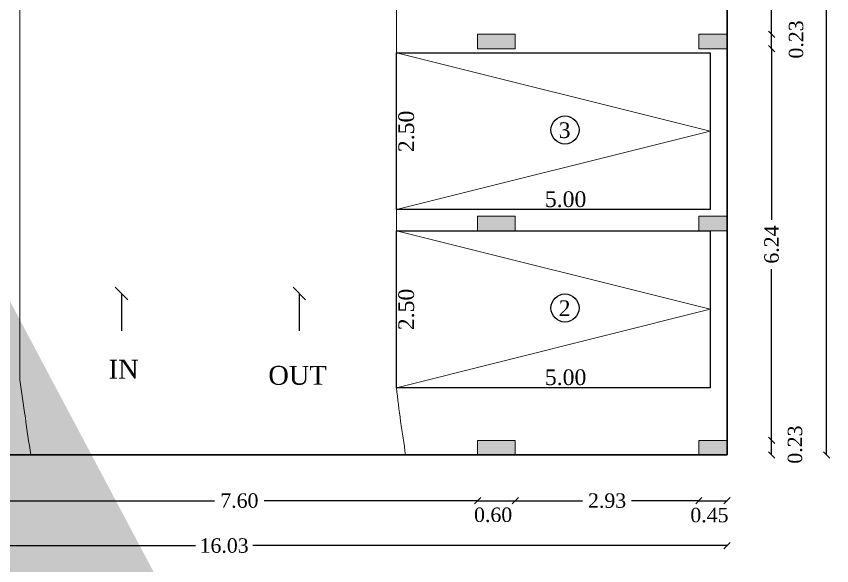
# Model space of a CAD drawing. Header units: metres. Extents: x 6 to 169, y 61 to 125.
# Drawn here: x 13.57 to 26.56, y 72.57 to 81.32 of the extents above; entities that cross this region are included whole.
import ezdxf
from ezdxf.enums import TextEntityAlignment as Align

# ---------------------------------------------------------------- set-up
doc = ezdxf.new("R2010")
doc.units = ezdxf.units.M
doc.header["$MEASUREMENT"] = 0
doc.header["$PDMODE"] = 3
doc.layers.get('0').update_dxf_attribs({"lineweight": 5})
doc.layers.get('DEFPOINTS').update_dxf_attribs({"lineweight": 5})
for name, color, linetype in [('BLK_1_FLR_0_BLT_UP_AREA', 1, 'Continuous'), ('BLK_1_FLR_0_BLT_UP_AREA_DEDUCT', 1, 'Continuous'), ('BLK_1_FLR_0_STILT_PARKING', 13, 'Continuous')]:
    doc.layers.add(name, color=color, linetype=linetype)
doc.styles.add('Isa-', font='times.ttf')
doc.styles.add('ROMANS', font='times.ttf')
doc.styles.get("Standard").update_dxf_attribs({"font": 'arial.ttf'})
doc.styles.add('STYLE2', font='times.ttf')
doc.dimstyles.new('Copy of ISO-25', dxfattribs={"dimscale": 0, "dimtxt": 0.23, "dimasz": 0.1, "dimexe": 1.25, "dimexo": 0.625, "dimgap": 0.11, "dimtad": 0, "dimzin": 1, "dimdsep": 46, "dimtxsty": 'STYLE2', "dimblk": 'OBLIQUE', "dimcen": 0, "dimse1": 1, "dimse2": 1, "dimclrd": 1, "dimclrt": 3, "dimadec": 0, "dimazin": 2, "dimtfac": 1, "dimtix": 1, "dimtofl": 0, "dimtmove": 0, "dimatfit": 3, "dimldrblk": 'OBLIQUE', "dimfxl": 0, "dimtolj": 1, "dimarcsym": 0})
doc.dimstyles.get("Standard").update_dxf_attribs({"dimtxt": 0.18, "dimasz": 0.18, "dimexe": 0.18, "dimexo": 0.0625, "dimgap": 0.09, "dimtad": 0, "dimtih": 1, "dimtoh": 1, "dimdec": 4, "dimzin": 0, "dimdsep": 46, "dimtxsty": 'Standard', "dimcen": 0.09, "dimadec": 0, "dimazin": 0, "dimtfac": 1, "dimtdec": 4, "dimtofl": 0, "dimtmove": 0, "dimatfit": 3, "dimfxl": 0, "dimtolj": 1, "dimtzin": 0, "dimarcsym": 0})
doc.dimstyles.new('STANDARD_WS', dxfattribs={"dimtxt": 0.18, "dimasz": 0.18, "dimexe": 0.18, "dimexo": 0.0625, "dimgap": 0.09, "dimtad": 0, "dimtih": 1, "dimtoh": 1, "dimdec": 4, "dimzin": 0, "dimdsep": 46, "dimtxsty": 'Standard', "dimcen": 0.09, "dimadec": 0, "dimazin": 0, "dimtfac": 1, "dimtdec": 4, "dimtofl": 0, "dimtmove": 0, "dimatfit": 3, "dimfxl": 0, "dimtolj": 1, "dimtzin": 0, "dimarcsym": 0})

# ---------------------------------------------------------------- blocks, each defined once
blk = doc.blocks.new('_Oblique')
at = {"color": 0, "linetype": 'ByBlock', "lineweight": -2}
blk.add_line((-0.5, -0.5), (0.5, 0.5), dxfattribs=at)
blk = doc.blocks.new('*D587')
at = {"color": 1, "lineweight": -2}
blk.add_line((25.607, 74.337), (25.607, 74.567), dxfattribs=at)
at = {"layer": 'DEFPOINTS', "color": 0}
for p in [(24.672, 74.567), (25.607, 74.567), (24.897, 74.337)]:
    blk.add_point(p, dxfattribs=at)
at = {"color": 1, "lineweight": -2, "xscale": 0.1, "yscale": 0.1, "zscale": 0.1}
for p, rotation in [((25.607, 74.567), 90), ((25.607, 74.337), 270)]:
    blk.add_blockref('_Oblique', p, dxfattribs=dict(at, rotation=rotation))
at = {"color": 3, "insert": (25.981, 74.501), "char_height": 0.23, "attachment_point": 5, "rotation": 90, "style": 'STYLE2'}
blk.add_mtext('\\A1;0.23', dxfattribs=at)
blk = doc.blocks.new('*D588')
at = {"color": 1, "lineweight": -2}
for p, q in [((25.607, 80.807), (25.607, 78.081)), ((25.607, 74.567), (25.607, 77.293))]:
    blk.add_line(p, q, dxfattribs=at)
at = {"layer": 'DEFPOINTS', "color": 0}
for p in [(24.667, 80.807), (25.607, 80.807), (24.672, 74.567)]:
    blk.add_point(p, dxfattribs=at)
at = {"color": 1, "lineweight": -2, "xscale": 0.1, "yscale": 0.1, "zscale": 0.1}
for p, rotation in [((25.607, 80.807), 90), ((25.607, 74.567), 270)]:
    blk.add_blockref('_Oblique', p, dxfattribs=dict(at, rotation=rotation))
at = {"color": 3, "insert": (25.607, 77.687), "char_height": 0.23, "attachment_point": 5, "rotation": 90, "style": 'STYLE2'}
blk.add_mtext('\\A1;6.24', dxfattribs=at)
blk = doc.blocks.new('*D589')
at = {"color": 1, "lineweight": -2}
blk.add_line((25.607, 80.807), (25.607, 81.037), dxfattribs=at)
at = {"layer": 'DEFPOINTS', "color": 0}
for p in [(24.447, 81.037), (25.607, 81.037), (24.667, 80.807)]:
    blk.add_point(p, dxfattribs=at)
at = {"color": 1, "lineweight": -2, "xscale": 0.1, "yscale": 0.1, "zscale": 0.1}
for p, rotation in [((25.607, 81.037), 90), ((25.607, 80.807), 270)]:
    blk.add_blockref('_Oblique', p, dxfattribs=dict(at, rotation=rotation))
at = {"color": 3, "insert": (25.998, 80.954), "char_height": 0.23, "attachment_point": 5, "rotation": 90, "style": 'STYLE2'}
blk.add_mtext('\\A1;0.23', dxfattribs=at)
blk = doc.blocks.new('*D590')
at = {"color": 1, "lineweight": -2}
for p, q in [((25.607, 84.987), (25.607, 83.401)), ((25.607, 81.037), (25.607, 82.623))]:
    blk.add_line(p, q, dxfattribs=at)
at = {"layer": 'DEFPOINTS', "color": 0}
for p in [(24.897, 84.987), (25.607, 84.987), (24.447, 81.037)]:
    blk.add_point(p, dxfattribs=at)
at = {"color": 1, "lineweight": -2, "xscale": 0.1, "yscale": 0.1, "zscale": 0.1}
for p, rotation in [((25.607, 84.987), 90), ((25.607, 81.037), 270)]:
    blk.add_blockref('_Oblique', p, dxfattribs=dict(at, rotation=rotation))
at = {"color": 3, "insert": (25.607, 83.012), "char_height": 0.23, "attachment_point": 5, "rotation": 90, "style": 'STYLE2'}
blk.add_mtext('\\A1;3.95', dxfattribs=at)
blk = doc.blocks.new('*D602')
at = {"color": 1, "lineweight": -2}
for p, q in [((26.482, 100.537), (26.482, 87.769)), ((26.482, 74.337), (26.482, 86.805))]:
    blk.add_line(p, q, dxfattribs=at)
at = {"layer": 'DEFPOINTS', "color": 0}
for p in [(24.897, 100.537), (24.897, 74.337), (26.482, 74.337)]:
    blk.add_point(p, dxfattribs=at)
at = {"color": 1, "lineweight": -2, "xscale": 0.1, "yscale": 0.1, "zscale": 0.1}
for p, rotation in [((26.482, 100.537), 90), ((26.482, 74.337), 270)]:
    blk.add_blockref('_Oblique', p, dxfattribs=dict(at, rotation=rotation))
at = {"color": 3, "insert": (26.482, 87.287), "char_height": 0.23, "attachment_point": 5, "rotation": 90, "style": 'STYLE2'}
blk.add_mtext('\\A1;26.20', dxfattribs=at)
blk = doc.blocks.new('*D751')
at = {"color": 1, "lineweight": -2}
for p, q in [((13.327, 73.607), (16.73, 73.607)), ((20.922, 73.607), (17.519, 73.607))]:
    blk.add_line(p, q, dxfattribs=at)
at = {"layer": 'DEFPOINTS', "color": 0}
for p in [(13.327, 74.695), (20.922, 74.517), (20.922, 73.607)]:
    blk.add_point(p, dxfattribs=at)
at = {"color": 1, "lineweight": -2, "xscale": 0.1, "yscale": 0.1, "zscale": 0.1, "rotation": 180}
blk.add_blockref('_Oblique', (13.327, 73.607), dxfattribs=at)
at = {"color": 1, "lineweight": -2, "xscale": 0.1, "yscale": 0.1, "zscale": 0.1}
blk.add_blockref('_Oblique', (20.922, 73.607), dxfattribs=at)
at = {"color": 3, "insert": (17.125, 73.607), "char_height": 0.23, "attachment_point": 5, "style": 'STYLE2'}
blk.add_mtext('\\A1;7.60', dxfattribs=at)
blk = doc.blocks.new('*D641')
at = {"color": 1, "lineweight": -2}
blk.add_line((20.922, 73.607), (21.522, 73.607), dxfattribs=at)
at = {"layer": 'DEFPOINTS', "color": 0}
for p in [(20.922, 74.517), (21.522, 74.567), (21.522, 73.607)]:
    blk.add_point(p, dxfattribs=at)
at = {"color": 1, "lineweight": -2, "xscale": 0.1, "yscale": 0.1, "zscale": 0.1, "rotation": 180}
blk.add_blockref('_Oblique', (20.922, 73.607), dxfattribs=at)
at = {"color": 1, "lineweight": -2, "xscale": 0.1, "yscale": 0.1, "zscale": 0.1}
blk.add_blockref('_Oblique', (21.522, 73.607), dxfattribs=at)
at = {"color": 3, "insert": (21.169, 73.381), "char_height": 0.23, "attachment_point": 5, "style": 'STYLE2'}
blk.add_mtext('\\A1;0.60', dxfattribs=at)
blk = doc.blocks.new('*D642')
at = {"color": 1, "lineweight": -2}
for p, q in [((21.522, 73.607), (22.595, 73.607)), ((24.447, 73.607), (23.374, 73.607))]:
    blk.add_line(p, q, dxfattribs=at)
at = {"layer": 'DEFPOINTS', "color": 0}
for p in [(21.522, 74.567), (24.447, 74.567), (24.447, 73.607)]:
    blk.add_point(p, dxfattribs=at)
at = {"color": 1, "lineweight": -2, "xscale": 0.1, "yscale": 0.1, "zscale": 0.1, "rotation": 180}
blk.add_blockref('_Oblique', (21.522, 73.607), dxfattribs=at)
at = {"color": 1, "lineweight": -2, "xscale": 0.1, "yscale": 0.1, "zscale": 0.1}
blk.add_blockref('_Oblique', (24.447, 73.607), dxfattribs=at)
at = {"color": 3, "insert": (22.985, 73.607), "char_height": 0.23, "attachment_point": 5, "style": 'STYLE2'}
blk.add_mtext('\\A1;2.93', dxfattribs=at)
blk = doc.blocks.new('*D643')
at = {"color": 1, "lineweight": -2}
blk.add_line((24.447, 73.607), (24.897, 73.607), dxfattribs=at)
at = {"layer": 'DEFPOINTS', "color": 0}
for p in [(24.447, 74.567), (24.897, 74.337), (24.897, 73.607)]:
    blk.add_point(p, dxfattribs=at)
at = {"color": 1, "lineweight": -2, "xscale": 0.1, "yscale": 0.1, "zscale": 0.1, "rotation": 180}
blk.add_blockref('_Oblique', (24.447, 73.607), dxfattribs=at)
at = {"color": 1, "lineweight": -2, "xscale": 0.1, "yscale": 0.1, "zscale": 0.1}
blk.add_blockref('_Oblique', (24.897, 73.607), dxfattribs=at)
at = {"color": 3, "insert": (24.616, 73.376), "char_height": 0.23, "attachment_point": 5, "style": 'STYLE2'}
blk.add_mtext('\\A1;0.45', dxfattribs=at)
blk = doc.blocks.new('*D752')
at = {"color": 1, "lineweight": -2}
for p, q in [((8.867, 72.891), (16.424, 72.891)), ((24.897, 72.891), (17.34, 72.891))]:
    blk.add_line(p, q, dxfattribs=at)
at = {"layer": 'DEFPOINTS', "color": 0}
for p in [(8.867, 74.337), (24.897, 74.337), (8.867, 72.891)]:
    blk.add_point(p, dxfattribs=at)
at = {"color": 1, "lineweight": -2, "xscale": 0.1, "yscale": 0.1, "zscale": 0.1, "rotation": 180}
blk.add_blockref('_Oblique', (8.867, 72.891), dxfattribs=at)
at = {"color": 1, "lineweight": -2, "xscale": 0.1, "yscale": 0.1, "zscale": 0.1}
blk.add_blockref('_Oblique', (24.897, 72.891), dxfattribs=at)
at = {"color": 3, "insert": (16.882, 72.891), "char_height": 0.23, "attachment_point": 5, "style": 'STYLE2'}
blk.add_mtext('\\A1;16.03', dxfattribs=at)
blk = doc.blocks.new('_ArchTick')
at = {"color": 0, "linetype": 'ByBlock', "const_width": 0.15}
blk.add_lwpolyline([(-0.5, -0.5), (0.5, 0.5)], dxfattribs=at)
blk = doc.blocks.new('*D24')
at = {"color": 0, "lineweight": -2}
for p, q in [((788.183, -77.26), (787.846, -77.26)), ((788.026, -77.26), (788.026, -77.459)), ((788.026, -78.074), (788.026, -77.874)), ((788.183, -78.074), (787.846, -78.074))]:
    blk.add_line(p, q, dxfattribs=at)
at = {"layer": 'DEFPOINTS', "color": 0}
for p in [(788.026, -77.26), (788.246, -77.26), (788.246, -78.074)]:
    blk.add_point(p, dxfattribs=at)
at = {"color": 0, "lineweight": -2, "xscale": 0.1, "yscale": 0.1, "zscale": 0.1}
for p, rotation in [((788.026, -77.26), 90), ((788.026, -78.074), 270)]:
    blk.add_blockref('_ArchTick', p, dxfattribs=dict(at, rotation=rotation))
at = {"color": 3, "lineweight": 25, "insert": (788.026, -77.667), "char_height": 0.23, "attachment_point": 5}
blk.add_mtext('\\A1;17.5 cm', dxfattribs=at)
blk = doc.blocks.new('*D25')
at = {"color": 0, "lineweight": -2}
for p, q in [((788.183, -78.074), (787.846, -78.074)), ((788.026, -78.074), (788.026, -78.273)), ((788.026, -78.887), (788.026, -78.688)), ((788.183, -78.887), (787.846, -78.887))]:
    blk.add_line(p, q, dxfattribs=at)
at = {"layer": 'DEFPOINTS', "color": 0}
for p in [(788.026, -78.074), (788.246, -78.074), (788.246, -78.887)]:
    blk.add_point(p, dxfattribs=at)
at = {"color": 0, "lineweight": -2, "xscale": 0.1, "yscale": 0.1, "zscale": 0.1}
for p, rotation in [((788.026, -78.074), 90), ((788.026, -78.887), 270)]:
    blk.add_blockref('_ArchTick', p, dxfattribs=dict(at, rotation=rotation))
at = {"color": 3, "lineweight": 25, "insert": (788.026, -78.481), "char_height": 0.23, "attachment_point": 5}
blk.add_mtext('\\A1;17.5 cm', dxfattribs=at)
blk = doc.blocks.new('*D26')
at = {"color": 0, "lineweight": -2}
for p, q in [((789.591, -77.07), (789.591, -76.733)), ((790.811, -77.07), (790.811, -76.733)), ((789.591, -76.913), (789.679, -76.913)), ((790.811, -76.913), (790.704, -76.913))]:
    blk.add_line(p, q, dxfattribs=at)
at = {"layer": 'DEFPOINTS', "color": 0}
for p in [(790.811, -76.913), (789.591, -77.133), (790.811, -77.133)]:
    blk.add_point(p, dxfattribs=at)
at = {"color": 0, "lineweight": -2, "xscale": 0.1, "yscale": 0.1, "zscale": 0.1, "rotation": 180}
blk.add_blockref('_ArchTick', (789.591, -76.913), dxfattribs=at)
at = {"color": 0, "lineweight": -2, "xscale": 0.1, "yscale": 0.1, "zscale": 0.1}
blk.add_blockref('_ArchTick', (790.811, -76.913), dxfattribs=at)
at = {"color": 3, "lineweight": 25, "insert": (790.192, -76.913), "char_height": 0.23, "attachment_point": 5}
blk.add_mtext('\\A1;25 cm', dxfattribs=at)
blk = doc.blocks.new('*D27')
at = {"color": 0, "lineweight": -2}
for p, q in [((788.37, -77.07), (788.37, -76.733)), ((789.591, -77.07), (789.591, -76.733)), ((788.37, -76.913), (788.499, -76.913)), ((789.591, -76.913), (789.523, -76.913))]:
    blk.add_line(p, q, dxfattribs=at)
at = {"layer": 'DEFPOINTS', "color": 0}
for p in [(789.591, -76.913), (788.37, -77.133), (789.591, -77.133)]:
    blk.add_point(p, dxfattribs=at)
at = {"color": 0, "lineweight": -2, "xscale": 0.1, "yscale": 0.1, "zscale": 0.1, "rotation": 180}
blk.add_blockref('_ArchTick', (788.37, -76.913), dxfattribs=at)
at = {"color": 0, "lineweight": -2, "xscale": 0.1, "yscale": 0.1, "zscale": 0.1}
blk.add_blockref('_ArchTick', (789.591, -76.913), dxfattribs=at)
at = {"color": 3, "lineweight": 25, "insert": (789.011, -76.913), "char_height": 0.23, "attachment_point": 5}
blk.add_mtext('\\A1;25 cm', dxfattribs=at)
blk = doc.blocks.new('FF1')
at = {"lineweight": 25}
h = blk.add_hatch(dxfattribs=at)
h.set_pattern_fill('ANSI32', color=6, scale=0.915432, angle=90, style=0)
h.set_pattern_definition([(135, (764.9812, -69.08092), (-0.2427406, -0.2427406), []), (135, (764.9812, -68.9191), (-0.2427406, -0.2427406), [])])
h.paths.add_polyline_path([(788.37, -78.887), (788.37, -79.701), (789.591, -78.887)])
h.paths.add_polyline_path([(789.591, -78.074), (789.591, -78.887), (790.811, -78.074)])
h.paths.add_polyline_path([(790.811, -77.26), (790.811, -78.074), (791.591, -77.554), (791.294, -77.26)])
h.paths.add_polyline_path([(787.685, -79.701), (787.96, -79.974), (788.37, -79.701)])
h = blk.add_hatch(dxfattribs=at)
h.set_pattern_fill('AR-CONC', color=6, scale=0.13562, style=0)
h.set_pattern_definition([(50, (764.9812, -69.0809), (0.972745, -0.085104), [0.101715, -1.11886]), (355, (764.9812, -69.0809), (-0.188174, 1.02012), [0.081372, -0.89509]), (100.4514, (765.0623, -69.088), (0.784572, 0.935015), [0.086444, -0.950886]), (46.184, (764.9812, -68.8097), (1.44739, -0.224476), [0.15257, -1.67829]), (96.6356, (765.1018, -68.8284), (1.267586, 1.321095), [0.129666, -1.42633]), (351.184, (764.9812, -68.8097), (1.267585, 1.321096), [0.12206, -1.342634]), (21, (765.1168, -68.8775), (0.809523, -0.54603), [0.101715, -1.11886]), (326, (765.1168, -68.8775), (0.329983, 0.983445), [0.081372, -0.89509]), (71.4514, (765.1843, -68.923), (1.139506, 0.437414), [0.086444, -0.950886]), (37.5, (764.9812, -69.08092), (0.016491, 0.4514692), [0, -0.88424, 0, -0.908651, 0, -0.89848]), (7.5, (764.9812, -69.0809), (0.356774, 0.5348995), [0, -0.518067, 0, -0.863897, 0, -0.342439]), (327.5, (764.67878, -69.08092), (0.7239677, -0.030589), [0, -0.339049, 0, -1.057833, 0, -1.403663]), (317.5, (764.54316, -69.0809), (0.790915, 0.135762), [0, -0.440764, 0, -0.70251, 0, -0.996804])])
h.paths.add_polyline_path([(792.033, -77.993), (791.948, -77.908), (792.075, -77.645), (791.563, -77.868), (791.67, -77.633), (791.591, -77.554), (787.96, -79.974), (788.05, -80.063), (787.942, -80.298), (788.455, -80.076), (788.327, -80.338), (788.403, -80.413)])
for p, q in [((790.811, -78.074), (790.811, -77.26)), ((790.811, -77.26), (791.294, -77.26)), ((787.96, -79.974), (791.591, -77.554)), ((788.403, -80.413), (792.033, -77.993)), ((789.591, -78.074), (790.811, -78.074)), ((789.591, -78.887), (789.591, -78.074)), ((788.37, -79.701), (788.37, -78.887)), ((788.37, -78.887), (789.591, -78.887)), ((787.512, -79.701), (788.37, -79.701))]:
    blk.add_line(p, q, dxfattribs=at)
at = {"color": 1, "lineweight": 25}
for p, q in [((791.242, -77.208), (791.67, -77.633)), ((791.948, -77.908), (792.121, -78.08)), ((787.512, -79.701), (788.05, -80.063)), ((788.327, -80.338), (788.461, -80.471))]:
    blk.add_line(p, q, dxfattribs=at)
for points in [[(791.67, -77.633), (791.563, -77.868), (792.075, -77.645), (791.948, -77.908)], [(788.05, -80.063), (787.942, -80.298), (788.455, -80.076), (788.327, -80.338)]]:
    blk.add_lwpolyline(points, dxfattribs=at)
at = {"lineweight": 25, "style": 'ROMANS', "width": 0.75}
for s, p in [('TREAD', (789.115, -77.431)), ('RISE', (788.88, -77.911)), ('R.C.C.WAIST SLAB', (791.302, -78.832)), ('B.W IN C.M 1:6 MIX', (790.191, -79.684))]:
    blk.add_text(s, height=0.1778, dxfattribs=at).set_placement(p)
at = {"color": 3, "lineweight": 25}
blk.add_text('%%uSECTION OF STAIRCASE', height=0.35, dxfattribs=at).set_placement((790.067, -81.062), align=Align.CENTER)
at = {"color": 7, "lineweight": 25}
for base, p1, p2, picture, middle in [((789.591, -76.913), (788.37, -77.133), (789.591, -77.133), '*D27', (789.011, -76.913)), ((790.811, -76.913), (789.591, -77.133), (790.811, -77.133), '*D26', (790.192, -76.913))]:
    dim = blk.add_linear_dim(base=base, p1=p1, p2=p2, text='25 cm', dimstyle='STANDARD_WS', override={"dimtxt": 0.23, "dimasz": 0.1, "dimdec": 2, "dimblk1": 'ARCHTICK', "dimblk2": 'ARCHTICK', "dimsah": 1, "dimclrt": 3}, dxfattribs=at)
    dim.commit()
    dim.dimension.update_dxf_attribs({"geometry": picture, "text_midpoint": middle, "dimtype": 128})
for base, p1, p2, picture, middle in [((788.026, -77.26), (788.246, -78.074), (788.246, -77.26), '*D24', (788.026, -77.667)), ((788.026, -78.074), (788.246, -78.887), (788.246, -78.074), '*D25', (788.026, -78.481))]:
    dim = blk.add_linear_dim(base=base, p1=p1, p2=p2, angle=90, text='17.5 cm', dimstyle='STANDARD_WS', override={"dimtxt": 0.23, "dimasz": 0.1, "dimdec": 2, "dimblk1": 'ARCHTICK', "dimblk2": 'ARCHTICK', "dimsah": 1, "dimclrt": 3}, dxfattribs=at)
    dim.commit()
    dim.dimension.update_dxf_attribs({"geometry": picture, "text_midpoint": middle})
at = {"color": 1, "lineweight": 25}
for points, override in [([(790.122, -78.074), (789.684, -77.499), (789.096, -77.499)], {"dimtxt": 9, "dimasz": 9, "dimexe": 3, "dimexo": 6, "dimgap": 2, "dimtad": 1, "dimtih": 0, "dimtoh": 0, "dimzin": 12, "dimclrd": 1, "dimclre": 1, "dimclrt": 4}), ([(789.591, -78.353), (789.237, -77.988), (788.864, -77.988)], {"dimtxt": 9, "dimasz": 9, "dimexe": 3, "dimexo": 6, "dimgap": 2, "dimtad": 1, "dimtih": 0, "dimtoh": 0, "dimzin": 12, "dimclrd": 1, "dimclre": 1, "dimclrt": 4}), ([(790.645, -78.526), (790.988, -78.9), (792.299, -78.9)], {"dimtxt": 9, "dimasz": 9, "dimexe": 3, "dimexo": 6, "dimgap": 2, "dimtad": 1, "dimtih": 0, "dimtoh": 0, "dimzin": 12, "dimclrd": 1, "dimclre": 1, "dimclrt": 4, "dimldrblk": 'DOTSMALL'}), ([(788.904, -79.171), (789.799, -79.754), (791.341, -79.754)], {"dimtxt": 9, "dimasz": 9, "dimexe": 3, "dimexo": 6, "dimgap": 2, "dimtad": 1, "dimtih": 0, "dimtoh": 0, "dimzin": 12, "dimclrd": 1, "dimclre": 1, "dimclrt": 4, "dimldrblk": 'DOTSMALL'})]:
    blk.add_leader(points, dimstyle='Standard', override=override, dxfattribs=at)

msp = doc.modelspace()

# ---------------------------------------------------------------- linework, layer by layer
for p, q in [((24.89707, 100.53689), (24.89707, 74.33689)), ((19.62707, 80.74307), (24.62707, 79.49307)), ((24.62707, 79.49307), (19.62707, 78.24307)), ((20.92207, 78.13689), (21.03207, 78.13689)), ((19.62707, 77.90689), (24.62707, 76.65689)), ((24.62707, 76.65689), (19.62707, 75.40689)), ((24.84707, 74.33689), (8.86707, 74.33689))]:
    msp.add_line(p, q)
for points in [[(8.86707, 100.53689), (24.89707, 100.53689), (24.89707, 74.33689), (8.86707, 74.33689)], [(21.52207, 81.03689), (21.52207, 80.80689), (20.92207, 80.80689), (20.92207, 81.03689)], [(24.89707, 81.03689), (24.89707, 80.80689), (24.44707, 80.80689), (24.44707, 81.03689)], [(21.52207, 78.13689), (21.52207, 77.90689), (20.92207, 77.90689), (20.92207, 78.13689)], [(24.89707, 78.13689), (24.89707, 77.90689), (24.44707, 77.90689), (24.44707, 78.13689)], [(21.52207, 74.56689), (21.52207, 74.33689), (20.92207, 74.33689), (20.92207, 74.56689)], [(24.89707, 74.56689), (24.89707, 74.33689), (24.44707, 74.33689), (24.44707, 74.56689)]]:
    msp.add_lwpolyline(points, close=True)
msp.add_lwpolyline([(13.62707, 100.53689), (19.62707, 100.53689), (19.62707, 75.40689, 0.01130154), (19.77491, 74.33689), (13.80198, 74.33689, -0.00801564), (13.71455, 74.93484, -0.00441628), (13.62707, 75.53359)], format="xyb", close=True)
at = {"lineweight": -3}
for points in [[(19.62707, 80.74307), (24.62707, 80.74307), (24.62707, 78.24307), (19.62707, 78.24307)], [(19.62707, 77.90689), (24.62707, 77.90689), (24.62707, 75.40689), (19.62707, 75.40689)]]:
    msp.add_lwpolyline(points, close=True, dxfattribs=at)
for centre in [(22.31416, 79.51242), (22.31416, 76.67624)]:
    msp.add_circle(centre, 0.22356, dxfattribs=at)
for points in [[(21.52207, 81.03689), (21.52207, 80.80689), (20.92207, 81.03689), (20.92207, 80.80689)], [(24.89707, 81.03689), (24.89707, 80.80689), (24.44707, 81.03689), (24.44707, 80.80689)], [(21.52207, 78.13689), (21.52207, 77.90689), (20.92207, 78.13689), (20.92207, 77.90689)], [(24.89707, 78.13689), (24.89707, 77.90689), (24.44707, 78.13689), (24.44707, 77.90689)], [(21.52207, 74.56689), (21.52207, 74.33689), (20.92207, 74.56689), (20.92207, 74.33689)], [(24.89707, 74.56689), (24.89707, 74.33689), (24.44707, 74.56689), (24.44707, 74.33689)]]:
    msp.add_solid(points)
at = {"layer": 'BLK_1_FLR_0_BLT_UP_AREA', "color": 3}
msp.add_lwpolyline([(8.86707, 100.53689), (24.89707, 100.53689), (24.89707, 74.33689), (8.86707, 74.33689)], close=True, dxfattribs=at)
at = {"layer": 'BLK_1_FLR_0_BLT_UP_AREA_DEDUCT', "color": 3}
msp.add_lwpolyline([(13.32707, 74.33689), (24.89707, 74.33689), (24.89707, 100.53689), (8.86707, 100.53689), (8.86707, 81.03689), (13.32707, 81.03689)], close=True, dxfattribs=at)
at = {"layer": 'BLK_1_FLR_0_STILT_PARKING'}
msp.add_lwpolyline([(13.32707, 74.33689), (24.89707, 74.33689), (24.89707, 100.53689), (8.86707, 100.53689), (8.86707, 81.03689), (13.32707, 81.03689)], close=True, dxfattribs=at)

# ---------------------------------------------------------------- block references
at = {"lineweight": -3, "xscale": 0.9600000000000009, "yscale": 0.9600000000000009, "zscale": 0.9600000000000009}
msp.add_blockref('FF1', (-740.97708, 144.06796), dxfattribs=at)

# ---------------------------------------------------------------- texts
at = {"lineweight": -3, "style": 'Isa-'}
for p in [(19.78311, 79.48978), (19.78311, 76.6536)]:
    msp.add_text('2.50', height=0.25, rotation=90, dxfattribs=at).set_placement(p, align=Align.MIDDLE_CENTER)
for s, p in [('3', (22.30784, 79.50958)), ('5.00', (22.32404, 78.40985)), ('2', (22.30784, 76.6734)), ('5.00', (22.32404, 75.57367))]:
    msp.add_text(s, height=0.25, dxfattribs=at).set_placement(p, align=Align.MIDDLE_CENTER)
at = {"style": 'Isa-'}
for s, p in [('IN', (15.27935, 75.70146)), ('OUT', (18.05219, 75.60417))]:
    msp.add_text(s, height=0.3, dxfattribs=at).set_placement(p, align=Align.MIDDLE_CENTER)

# ---------------------------------------------------------------- dimensions: what is measured, and where the dimension line sits
for base, p1, p2, override, picture, middle in [((26.48221, 74.33689), (24.89707, 100.53689), (24.89707, 74.33689), {"dimscale": 1}, '*D602', (26.48221, 87.28689)), ((25.60747, 81.03689), (24.66707, 80.80689), (24.44707, 81.03689), {"dimscale": 1, "dimtmove": 2}, '*D589', (25.99848, 80.95402)), ((25.60747, 74.56689), (24.89707, 74.33689), (24.67207, 74.56689), {"dimscale": 1, "dimtmove": 2}, '*D587', (25.98137, 74.50065))]:
    dim = msp.add_linear_dim(base=base, p1=p1, p2=p2, angle=90, dimstyle='Copy of ISO-25', override=override)
    dim.commit()
    dim.dimension.update_dxf_attribs({"geometry": picture, "text_midpoint": middle, "dimtype": 160})
for base, p1, p2, picture, middle in [((25.60747, 84.98689), (24.44707, 81.03689), (24.89707, 84.98689), '*D590', (25.60747, 83.01189)), ((25.60747, 80.80689), (24.67207, 74.56689), (24.66707, 80.80689), '*D588', (25.60747, 77.68689))]:
    dim = msp.add_linear_dim(base=base, p1=p1, p2=p2, angle=90, dimstyle='Copy of ISO-25', override={"dimscale": 1, "dimtmove": 1})
    dim.commit()
    dim.dimension.update_dxf_attribs({"geometry": picture, "text_midpoint": middle})
for base, p1, p2, override, picture, middle in [((20.9220711591, 73.6065087316), (13.3270711591, 74.6952697749), (20.9220711591, 74.5170066717), {"dimscale": 1, "dimtmove": 1}, '*D751', (17.1245711591, 73.6065087316)), ((24.4470711591, 73.6065087316), (21.5220711591, 74.5668942738), (24.4470711591, 74.5668942738), {"dimscale": 1, "dimtmove": 1}, '*D642', (22.9845711591, 73.6065087316)), ((8.86707, 72.89105), (24.89707, 74.33689), (8.86707, 74.33689), {"dimscale": 1}, '*D752', (16.88207, 72.89105))]:
    dim = msp.add_linear_dim(base=base, p1=p1, p2=p2, dimstyle='Copy of ISO-25', override=override)
    dim.commit()
    dim.dimension.update_dxf_attribs({"geometry": picture, "text_midpoint": middle})
for base, p1, p2, picture, middle in [((21.52207, 73.60651), (20.92207, 74.51701), (21.52207, 74.56689), '*D641', (21.1693, 73.38118)), ((24.89707, 73.60651), (24.44707, 74.56689), (24.89707, 74.33689), '*D643', (24.6159, 73.37633))]:
    dim = msp.add_linear_dim(base=base, p1=p1, p2=p2, dimstyle='Copy of ISO-25', override={"dimscale": 1, "dimtmove": 2})
    dim.commit()
    dim.dimension.update_dxf_attribs({"geometry": picture, "text_midpoint": middle, "dimtype": 160})

# ---------------------------------------------------------------- leaders
for points in [[(15.24577, 76.90901), (15.24577, 76.31079)], [(18.07971, 76.90901), (18.07971, 76.31079)]]:
    msp.add_leader(points, dimstyle='Copy of ISO-25', override={"dimscale": 1, "dimasz": 0.2})

doc.saveas('drawing.dxf')
